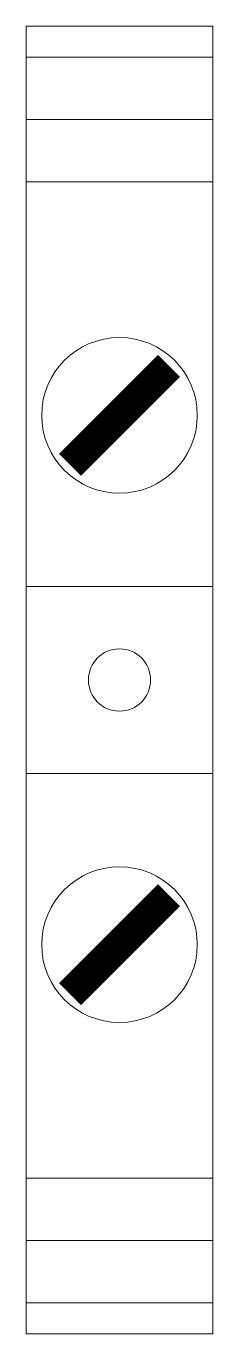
# Model space of a CAD drawing. Header units: inches. Extents: x 0 to 6, y 0 to 42.
import ezdxf

# ---------------------------------------------------------------- set-up
doc = ezdxf.new("R2010")
doc.units = ezdxf.units.IN

# ---------------------------------------------------------------- blocks, each defined once
blk = doc.blocks.new('TBDK')
at = {"color": 0, "linetype": 'ByBlock', "lineweight": 5}
for p, q in [((0, 20), (6, 20)), ((0, 18), (6, 18)), ((0, 16), (6, 16)), ((0, 3), (6, 3)), ((0, -3), (6, -3)), ((0, -16), (6, -16)), ((0, -18), (6, -18)), ((0, -20), (6, -20))]:
    blk.add_line(p, q, dxfattribs=at)
blk.add_lwpolyline([(6, 21), (0, 21), (0, -21), (6, -21)], close=True, dxfattribs=at)
at = {"color": 0, "linetype": 'ByBlock', "lineweight": 5, "const_width": 1}
for points in [[(4.591, 10.091), (1.409, 6.909)], [(4.591, -6.909), (1.409, -10.091)]]:
    blk.add_lwpolyline(points, dxfattribs=at)
at = {"color": 0, "linetype": 'ByBlock', "lineweight": 5}
for centre, radius in [((3, 8.5), 2.5), ((3, 0), 1), ((3, -8.5), 2.5)]:
    blk.add_circle(centre, radius, dxfattribs=at)

msp = doc.modelspace()

# ---------------------------------------------------------------- block references
msp.add_blockref('TBDK', (0, 21))

doc.saveas('drawing.dxf')
